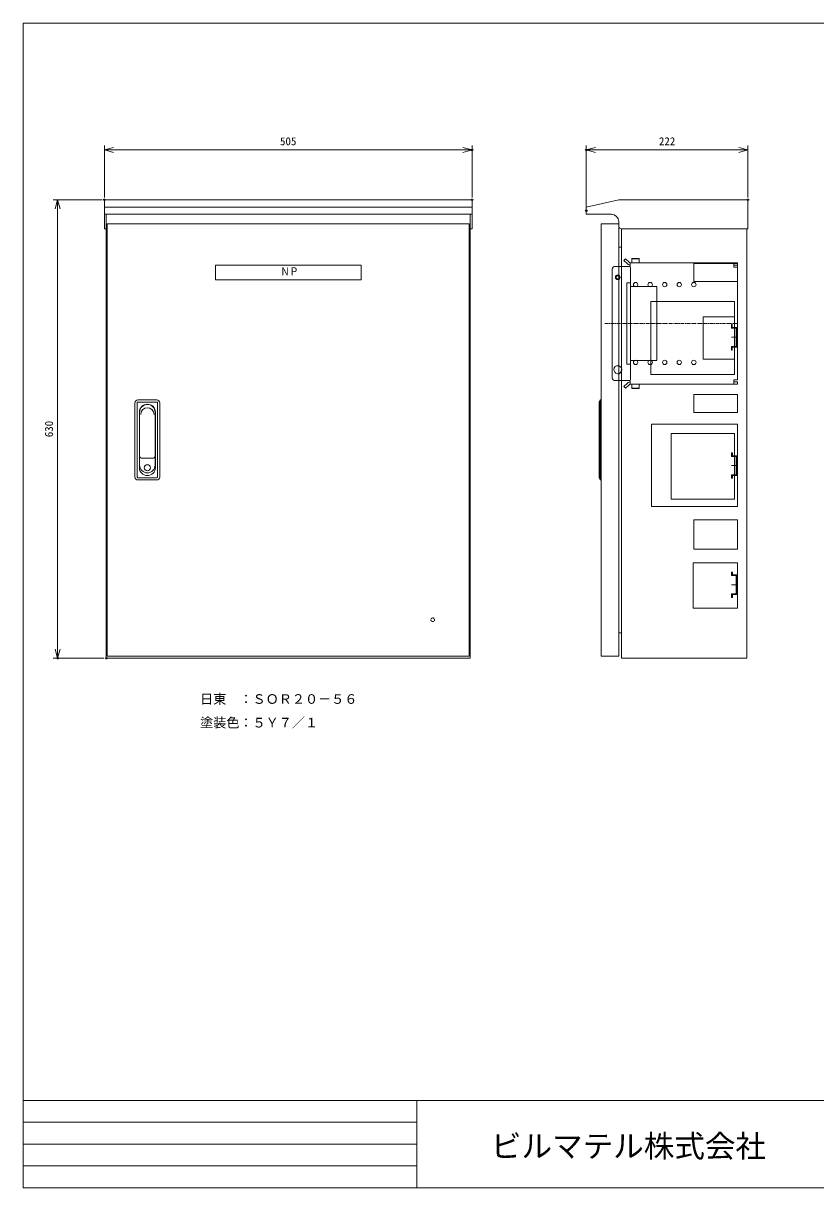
# Model space of a CAD drawing. Units: millimetres, scale not verified. Extents: x -1121 to 1167, y -822 to 778.
# Drawn here: x -1121 to -32, y -822 to 778 of the extents above; entities that cross this region are included whole.
import ezdxf
from ezdxf.enums import TextEntityAlignment as Align

# ---------------------------------------------------------------- set-up
doc = ezdxf.new("R2010")
doc.units = ezdxf.units.MM
doc.header["$LTSCALE"] = 4
doc.header["$PDMODE"] = 32
doc.header["$PDSIZE"] = 2
for name, pattern in [('USER3', [2, 1.25, -0.25, 0.25, -0.25]), ('USER6', [0.75, 0.5, -0.25]), ('USER8', [0.1875, 0.125, -0.0625])]:
    doc.linetypes.add(name, pattern=pattern)
for name, color, linetype, lineweight in [('0-0_0', 7, 'Continuous', 18), ('0-1_AUX', 7, 'Continuous', 18), ('0-9_DIM', 7, 'Continuous', 18), ('2-0_SYMBOL', 7, 'Continuous', 18), ('3-9_ボックス', 7, 'Continuous', 18), ('3-A_パネル', 7, 'Continuous', 18)]:
    doc.layers.add(name, color=color, linetype=linetype, lineweight=lineweight)
doc.layers.add('0-5_CMNT', color=7, linetype='Continuous')
doc.layers.add('3-2_Defpoints', color=7, linetype='Continuous')
doc.styles.add('ＭＳ ゴシック', font='')
doc.styles.get('ＭＳ ゴシック').set_extended_font_data('MS Gothic')

# ---------------------------------------------------------------- blocks, each defined once
blk = doc.blocks.new('_Open30')
at = {"layer": '0-0_0'}
blk.add_line((0, 0), (-1, 0), dxfattribs=at)
blk.add_lwpolyline([(-1, 0.2679), (0, 0), (-1, -0.2679)], dxfattribs=at)
blk = doc.blocks.new('D14')
at = {"layer": '0-9_DIM'}
for p, q in [((235.351, 1417.512), (167.912, 1417.512)), ((174.162, 1405.012), (174.162, 800.012)), ((237.851, 787.512), (167.912, 787.512))]:
    blk.add_line(p, q, dxfattribs=at)
at = {"layer": '3-2_Defpoints'}
for p in [(238.476, 1417.512), (174.162, 787.512), (240.976, 787.512)]:
    blk.add_point(p, dxfattribs=at)
at = {"layer": '0-9_DIM', "xscale": 12.5, "yscale": 12.5}
for p, rotation in [((174.162, 1417.512), 90), ((174.162, 787.512), 270)]:
    blk.add_blockref('_Open30', p, dxfattribs=dict(at, rotation=rotation))
at = {"layer": '0-9_DIM', "style": 'ＭＳ ゴシック'}
blk.add_text('630', height=11, rotation=90, dxfattribs=at).set_placement((171.037, 1091.262), align=Align.BOTTOM_LEFT)
blk = doc.blocks.new('D13')
at = {"layer": '0-9_DIM'}
for p, q in [((900.476, 1405.637), (900.476, 1492.203)), ((1122.476, 1420.637), (1122.476, 1492.203)), ((1109.976, 1485.953), (912.976, 1485.953))]:
    blk.add_line(p, q, dxfattribs=at)
at = {"layer": '3-2_Defpoints'}
for p in [(900.476, 1485.953), (1122.476, 1417.512), (900.476, 1402.512)]:
    blk.add_point(p, dxfattribs=at)
at = {"layer": '0-9_DIM', "xscale": 12.5, "yscale": 12.5, "rotation": 180}
blk.add_blockref('_Open30', (900.476, 1485.953), dxfattribs=at)
at = {"layer": '0-9_DIM', "xscale": 12.5, "yscale": 12.5}
blk.add_blockref('_Open30', (1122.476, 1485.953), dxfattribs=at)
at = {"layer": '0-9_DIM', "style": 'ＭＳ ゴシック'}
blk.add_text('222', height=11, dxfattribs=at).set_placement((1000.226, 1489.078), align=Align.BOTTOM_LEFT)
blk = doc.blocks.new('D15')
at = {"layer": '0-9_DIM'}
for p, q in [((238.476, 1420.637), (238.476, 1492.203)), ((743.476, 1420.637), (743.476, 1492.203)), ((250.976, 1485.953), (730.976, 1485.953))]:
    blk.add_line(p, q, dxfattribs=at)
at = {"layer": '3-2_Defpoints'}
for p in [(743.476, 1485.953), (238.476, 1417.512), (743.476, 1417.512)]:
    blk.add_point(p, dxfattribs=at)
at = {"layer": '0-9_DIM', "xscale": 12.5, "yscale": 12.5, "rotation": 180}
blk.add_blockref('_Open30', (238.476, 1485.953), dxfattribs=at)
at = {"layer": '0-9_DIM', "xscale": 12.5, "yscale": 12.5}
blk.add_blockref('_Open30', (743.476, 1485.953), dxfattribs=at)
at = {"layer": '0-9_DIM', "style": 'ＭＳ ゴシック'}
blk.add_text('505', height=11, dxfattribs=at).set_placement((479.726, 1489.078), align=Align.BOTTOM_LEFT)
blk = doc.blocks.new('DIN_Rail_F_R')
at = {"layer": '2-0_SYMBOL'}
for p, q in [((-8.3, 18.5), (-7.3, 18.5)), ((-8.3, 13.5), (-8.3, 18.5)), ((-7.3, 14.5), (-7.3, 18.5)), ((-8.3, 13.5), (-2, 13.5)), ((-8.3, 1), (-1, 1)), ((-7.3, 14.5), (-1, 14.5)), ((-2, 13.5), (-2, -11.5)), ((-1, 14.5), (-1, -12.5)), ((-8.3, -11.5), (-2, -11.5)), ((-8.3, -11.5), (-8.3, -16.5)), ((-7.3, -12.5), (-1, -12.5)), ((-7.3, -12.5), (-7.3, -16.5)), ((-8.3, -16.5), (-7.3, -16.5))]:
    blk.add_line(p, q, dxfattribs=at)
blk = doc.blocks.new('MEIBAN')
at = {"layer": '2-0_SYMBOL'}
blk.add_lwpolyline([(-0.5, 1.5), (-1.5, 1.5), (-1.5, 0.5), (-0.5, 0.5)], close=True, dxfattribs=at)

msp = doc.modelspace()

# ---------------------------------------------------------------- linework, layer by layer
at = {"layer": '0-1_AUX'}
for p, q in [((-1120.969, -702), (1167.031, -702)), ((-580.5, -822), (-580.5, -702)), ((-1120.969, -732), (-580.5, -732)), ((-1120.969, -762), (-580.5, -762)), ((-1120.969, -792), (-580.5, -792)), ((-1120.969, -822), (1167.031, -822)), ((-1120.969, -822), (1167.031, -822))]:
    msp.add_line(p, q, dxfattribs=at)
msp.add_lwpolyline([(1167.031, -822), (1167.031, 778), (-1120.969, 778), (-1120.969, -822)], dxfattribs=at)
at = {"layer": '2-0_SYMBOL'}
for points in [[(-199.824, 448.012), (-139.824, 448.012), (-139.824, 423.012), (-199.824, 423.012)], [(-291.824, 309.512), (-286.824, 309.512), (-286.824, 421.512), (-291.824, 421.512)], [(-286.824, 416.512), (-250.824, 416.512), (-250.824, 314.512), (-286.824, 314.512)], [(-258.824, 395.512), (-143.824, 395.512), (-143.824, 295.512), (-258.824, 295.512)], [(-143.824, 316.512), (-186.824, 316.512), (-186.824, 374.512), (-143.824, 374.512)], [(-199.824, 268.012), (-139.824, 268.012), (-139.824, 243.012), (-199.824, 243.012)], [(-257.824, 114.262), (-139.824, 114.262), (-139.824, 227.262), (-257.824, 227.262)], [(-230.824, 124.262), (-143.824, 124.262), (-143.824, 214.262), (-230.824, 214.262)], [(-199.824, 95.512), (-139.824, 95.512), (-139.824, 55.512), (-199.824, 55.512)], [(-139.824, -25.488), (-200.824, -25.488), (-200.824, 36.512), (-139.824, 36.512)]]:
    msp.add_lwpolyline(points, close=True, dxfattribs=at)
at = {"layer": '3-9_ボックス'}
for p, q in [((-1009.524, 515.512), (-1009.524, 535.512)), ((-1009.524, 535.512), (-504.524, 535.512)), ((-504.524, 535.512), (-504.524, 515.512)), ((-1009.524, 525.512), (-504.524, 525.512)), ((-504.524, 515.512), (-1009.524, 515.512)), ((-1009.524, 515.512), (-1009.524, 495.512)), ((-1007.024, -94.488), (-1007.024, 515.512)), ((-1007.024, 515.512), (-507.024, 515.512)), ((-507.024, 515.512), (-507.024, -94.488)), ((-504.524, 515.512), (-504.524, 495.512)), ((-1005.524, -91.488), (-1005.524, 502.512)), ((-1005.524, 502.512), (-508.524, 502.512)), ((-508.524, 502.512), (-508.524, -91.488)), ((-327.024, -91.488), (-327.024, 502.512)), ((-327.024, 502.512), (-303.024, 502.512)), ((-303.024, 505.512), (-303.024, 499.512)), ((-303.024, 502.512), (-303.024, -91.488)), ((-1009.524, 495.512), (-1007.024, 495.512)), ((-507.024, 495.512), (-504.524, 495.512)), ((-299.024, 495.512), (-125.524, 495.512)), ((-299.024, -94.488), (-299.024, 495.512)), ((-299.024, 495.512), (-127.024, 495.512)), ((-127.024, 495.512), (-127.024, -94.488)), ((-303.024, 470.512), (-299.024, 470.512)), ((-967.524, 256.512), (-967.524, 154.512)), ((-964.524, 256.512), (-964.524, 154.512)), ((-963.524, 260.512), (-937.524, 260.512)), ((-963.524, 257.512), (-937.524, 257.512)), ((-936.524, 154.512), (-936.524, 256.512)), ((-933.524, 154.512), (-933.524, 256.512)), ((-330.024, 257.512), (-328.524, 260.512)), ((-330.024, 153.512), (-330.024, 257.512)), ((-328.524, 260.512), (-328.524, 150.512)), ((-328.524, 260.512), (-327.024, 260.512)), ((-327.024, 150.512), (-327.024, 260.512)), ((-961.524, 243.512), (-961.524, 167.262)), ((-961.224, 243.512), (-961.224, 183.762)), ((-939.824, 243.512), (-939.824, 183.762)), ((-939.524, 243.512), (-939.524, 167.512)), ((-961.224, 181.662), (-961.224, 170.962)), ((-943.324, 180.262), (-957.724, 180.262)), ((-939.824, 181.662), (-939.824, 170.962)), ((-937.524, 153.512), (-963.524, 153.512)), ((-937.524, 150.512), (-963.524, 150.512)), ((-330.024, 153.512), (-328.524, 150.512)), ((-328.524, 150.512), (-327.024, 150.512)), ((-303.024, -59.488), (-299.024, -59.488)), ((-507.024, -94.488), (-1007.024, -94.488)), ((-508.524, -91.488), (-1005.524, -91.488)), ((-303.024, -91.488), (-327.024, -91.488)), ((-127.024, -94.488), (-299.024, -94.488))]:
    msp.add_line(p, q, dxfattribs=at)
for points in [[(-303.024, 535.512), (-347.524, 525.512), (-347.524, 515.512), (-313.024, 515.512)], [(-303.024, 535.512), (-125.524, 535.512), (-125.524, 495.512)]]:
    msp.add_lwpolyline(points, dxfattribs=at)
msp.add_circle((-950.524, 167.262), 4.25, dxfattribs=at)
at = {"layer": '3-9_ボックス', "linetype": 'USER6'}
msp.add_circle((-558.524, -41.488), 2.5, dxfattribs=at)
at = {"layer": '3-9_ボックス'}
for centre, radius, start, end in [((-313.024, 505.512), 10, 0, 90), ((-299.024, 499.512), 4, 180, 270), ((-963.524, 256.512), 4, 89.99999, 179.99995), ((-963.524, 256.512), 1, 90, 180.00001), ((-937.524, 256.512), 4, 0, 89.99999), ((-937.524, 256.512), 1, 0, 90), ((-950.524, 243.512), 11, 0, 179.99996), ((-950.524, 243.512), 10.7, 0, 179.99996), ((-950.524, 240.512), 9.2, 0, 179.99995), ((-957.724, 183.762), 3.5, 179.99996, 270), ((-960.224, 181.662), 1, 135.21436, 180.00001), ((-943.324, 183.762), 3.5, 270.00002, 0), ((-940.824, 181.662), 1, 0, 44.7856), ((-950.524, 167.512), 11, 180.00004, 359.99998), ((-950.524, 170.962), 10.7, 180.00004, 359.99998), ((-963.524, 154.512), 4, 179.99995, 270), ((-963.524, 154.512), 1, 179.99999, 270), ((-937.524, 154.512), 4, 270.00001, 0), ((-937.524, 154.512), 1, 270, 0)]:
    msp.add_arc(centre, radius, start, end, dxfattribs=at)
at = {"layer": '3-A_パネル'}
for p, q in [((-295.828, 452.16), (-293.565, 454.423)), ((-295.828, 452.16), (-291.09, 447.423)), ((-293.565, 454.423), (-288.828, 449.685)), ((-287.201, 449.012), (-139.824, 449.012)), ((-287.201, 444.012), (-287.201, 449.012)), ((-284.324, 455.012), (-284.824, 454.512)), ((-284.824, 454.512), (-284.824, 449.012)), ((-284.824, 454.512), (-274.824, 454.512)), ((-275.324, 455.012), (-284.324, 455.012)), ((-274.824, 454.512), (-275.324, 455.012)), ((-274.824, 449.012), (-274.824, 454.512)), ((-144.824, 449.012), (-144.824, 443.012)), ((-139.824, 445.812), (-139.824, 449.012)), ((-311.824, 440.012), (-311.824, 291.012)), ((-307.824, 444.012), (-287.201, 444.012)), ((-144.824, 445.812), (-139.824, 445.812)), ((-144.824, 443.012), (-139.824, 443.012)), ((-139.824, 443.012), (-139.824, 288.012)), ((-303.992, 307.512), (-304.392, 307.512)), ((-304.392, 296.512), (-303.992, 296.512)), ((-144.824, 288.012), (-144.824, 282.012)), ((-139.824, 288.012), (-144.824, 288.012)), ((-287.201, 287.012), (-307.824, 287.012)), ((-291.09, 283.601), (-295.828, 278.864)), ((-287.201, 282.012), (-287.201, 287.012)), ((-139.824, 282.012), (-287.201, 282.012)), ((-284.824, 282.012), (-284.824, 276.512)), ((-284.824, 276.512), (-284.324, 276.012)), ((-274.824, 276.512), (-284.824, 276.512)), ((-284.324, 276.012), (-275.324, 276.012)), ((-275.324, 276.012), (-274.824, 276.512)), ((-274.824, 276.512), (-274.824, 282.012)), ((-139.824, 285.212), (-144.824, 285.212)), ((-139.824, 282.012), (-139.824, 285.212))]:
    msp.add_line(p, q, dxfattribs=at)
at = {"layer": '3-A_パネル', "color": 5, "linetype": 'USER8'}
msp.add_line((-286.824, 443.012), (-286.824, 288.012), dxfattribs=at)
at = {"layer": '3-A_パネル', "linetype": 'USER3'}
msp.add_line((-321.928, 365.512), (-139.824, 365.512), dxfattribs=at)
at = {"layer": '3-A_パネル'}
msp.add_lwpolyline([(-288.828, 281.338), (-293.565, 276.601), (-295.828, 278.864)], dxfattribs=at)
for centre, radius in [((-304.324, 429.012), 3.22), ((-304.324, 429.012), 2.8), ((-304.324, 429.012), 2.2), ((-279.824, 419.012), 3), ((-259.824, 419.012), 3), ((-239.824, 419.012), 3), ((-219.824, 419.012), 3), ((-199.824, 419.012), 3), ((-279.824, 312.012), 3), ((-259.824, 312.012), 3), ((-239.824, 312.012), 3), ((-219.824, 312.012), 3), ((-199.824, 312.012), 3)]:
    msp.add_circle(centre, radius, dxfattribs=at)
for centre, radius, start, end in [((-287.201, 451.312), 2.3, 225, 270), ((-307.824, 440.012), 4, 90, 180), ((-287.201, 451.312), 5.5, 225, 270), ((-307.824, 291.012), 4, 180, 270), ((-287.201, 279.712), 5.5, 90, 135), ((-287.201, 279.712), 2.3, 90, 135)]:
    msp.add_arc(centre, radius, start, end, dxfattribs=at)
for centre, start_param, end_param in [((-304.392, 302.012), 5.81757032, 12.088612), ((-303.992, 302.012), 0, 3.14159265)]:
    msp.add_ellipse(centre, major_axis=(0, -5.5), ratio=0.965926, start_param=start_param, end_param=end_param, dxfattribs=at)

# ---------------------------------------------------------------- block references
at = {"layer": '0-0_0', "xscale": 200, "yscale": 20}
msp.add_blockref('MEIBAN', (-557.024, 415.512), dxfattribs=at)
at = {"layer": '0-0_0'}
for p in [(-139.824, 345.512), (-139.613, 169.262), (-139.613, 5.512)]:
    msp.add_blockref('DIN_Rail_F_R', p, dxfattribs=at)
at = {"layer": '0-9_DIM'}
for name in ['D15', 'D13', 'D14']:
    msp.add_blockref(name, (-1248, -882), dxfattribs=at)

# ---------------------------------------------------------------- texts
at = {"layer": '0-1_AUX', "style": 'ＭＳ ゴシック'}
msp.add_text('ビルマテル株式会社', height=30.79, dxfattribs=at).set_placement((-478.608, -789.474), align=Align.BOTTOM_LEFT)
at = {"layer": '0-5_CMNT', "style": 'ＭＳ ゴシック', "width": 0.8}
msp.add_text('ＮＰ', height=11, dxfattribs=at).set_placement((-767.551, 428.268), align=Align.BOTTOM_LEFT)
at = {"layer": '0-5_CMNT', "style": 'ＭＳ ゴシック'}
for s, p in [('日東\u3000：ＳＯＲ２０－５６', (-878.05, -161.044)), ('塗装色：５Ｙ７／１', (-878.05, -193.53))]:
    msp.add_text(s, height=13.2, dxfattribs=at).set_placement(p, align=Align.BOTTOM_LEFT)

doc.saveas('drawing.dxf')
